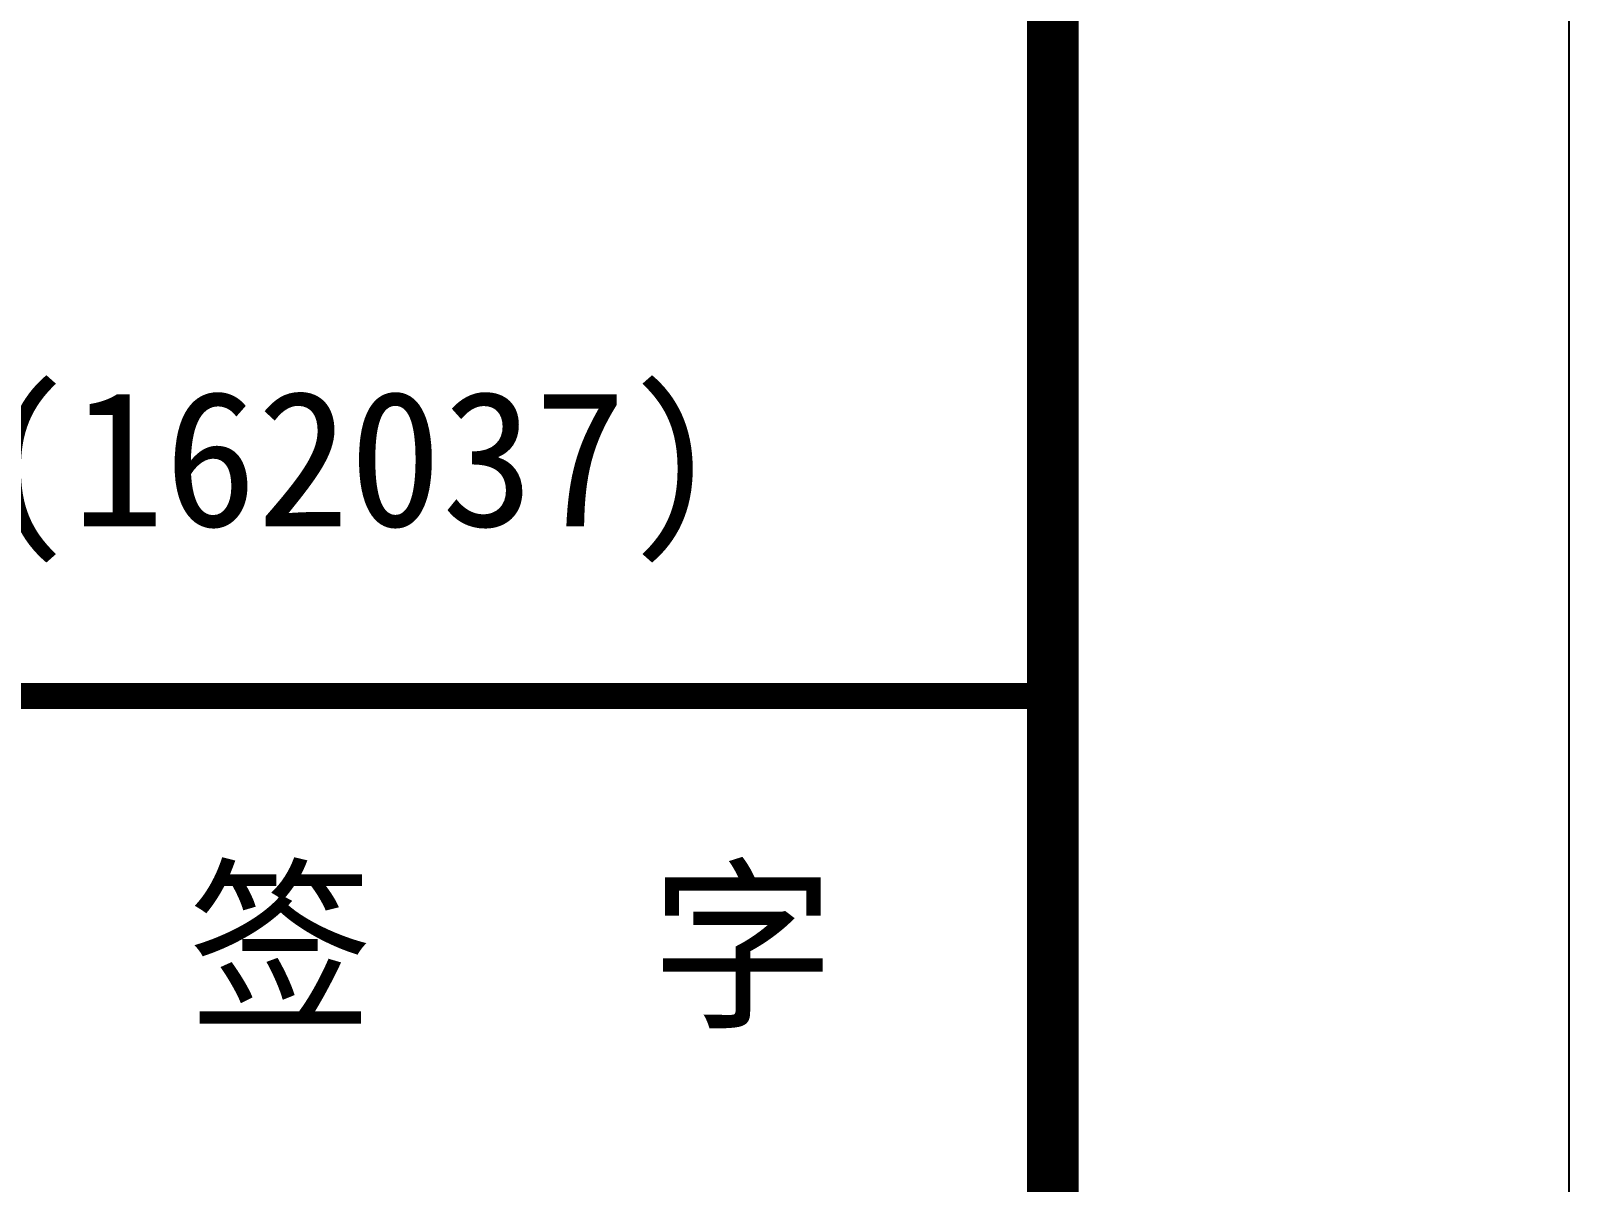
# Model space of a CAD drawing. Extents: x 69728788 to 150676229, y 20164216 to 43663798.
# Drawn here: x 75381400 to 75387357, y 20543781 to 20548239 of the extents above; entities that cross this region are included whole.
import ezdxf

# ---------------------------------------------------------------- set-up
doc = ezdxf.new("R2010")
doc.units = 0
doc.header["$LTSCALE"] = 1000
doc.header["$MEASUREMENT"] = 0
doc.layers.add('PUB_TITLE', color=4, linetype='CONTINUOUS')
doc.layers.add('图框', color=253, linetype='CONTINUOUS')
doc.styles.add('STYLE-黑体', font='simhei.ttf')
doc.styles.add('黑体', font='simhei.ttf', dxfattribs={"width": 0.6, "height": 4.3})

msp = doc.modelspace()

# ---------------------------------------------------------------- linework, layer by layer
at = {"layer": 'PUB_TITLE'}
msp.add_lwpolyline([(75219157.4, 20446366.1), (75387357.4, 20446366.1), (75387357.4, 20565166.1), (75219157.4, 20565166.1)], close=True, dxfattribs=at)
at = {"layer": 'PUB_TITLE', "const_width": 200}
msp.add_lwpolyline([(75224157.4, 20448366.1), (75385357.4, 20448366.1), (75385357.4, 20563166.1), (75224157.4, 20563166.1)], close=True, dxfattribs=at)
at = {"layer": '图框', "color": 0, "const_width": 100}
msp.add_lwpolyline([(75373338.9, 20545663.2), (75385357.4, 20545663.2), (75385357.4, 20525344.8), (75373338.9, 20525344.8)], close=True, dxfattribs=at)

# ---------------------------------------------------------------- texts
at = {"layer": '图框', "color": 4, "style": '黑体'}
msp.add_text('证书编号：皖 城规编(162037)', height=525.888, dxfattribs=at).set_placement((75374388.8, 20546320.1))
at = {"layer": '图框', "color": 0, "style": 'STYLE-黑体'}
msp.add_text('签   字', height=525.89, dxfattribs=at).set_placement((75382008.7, 20544432.9))

doc.saveas('drawing.dxf')
